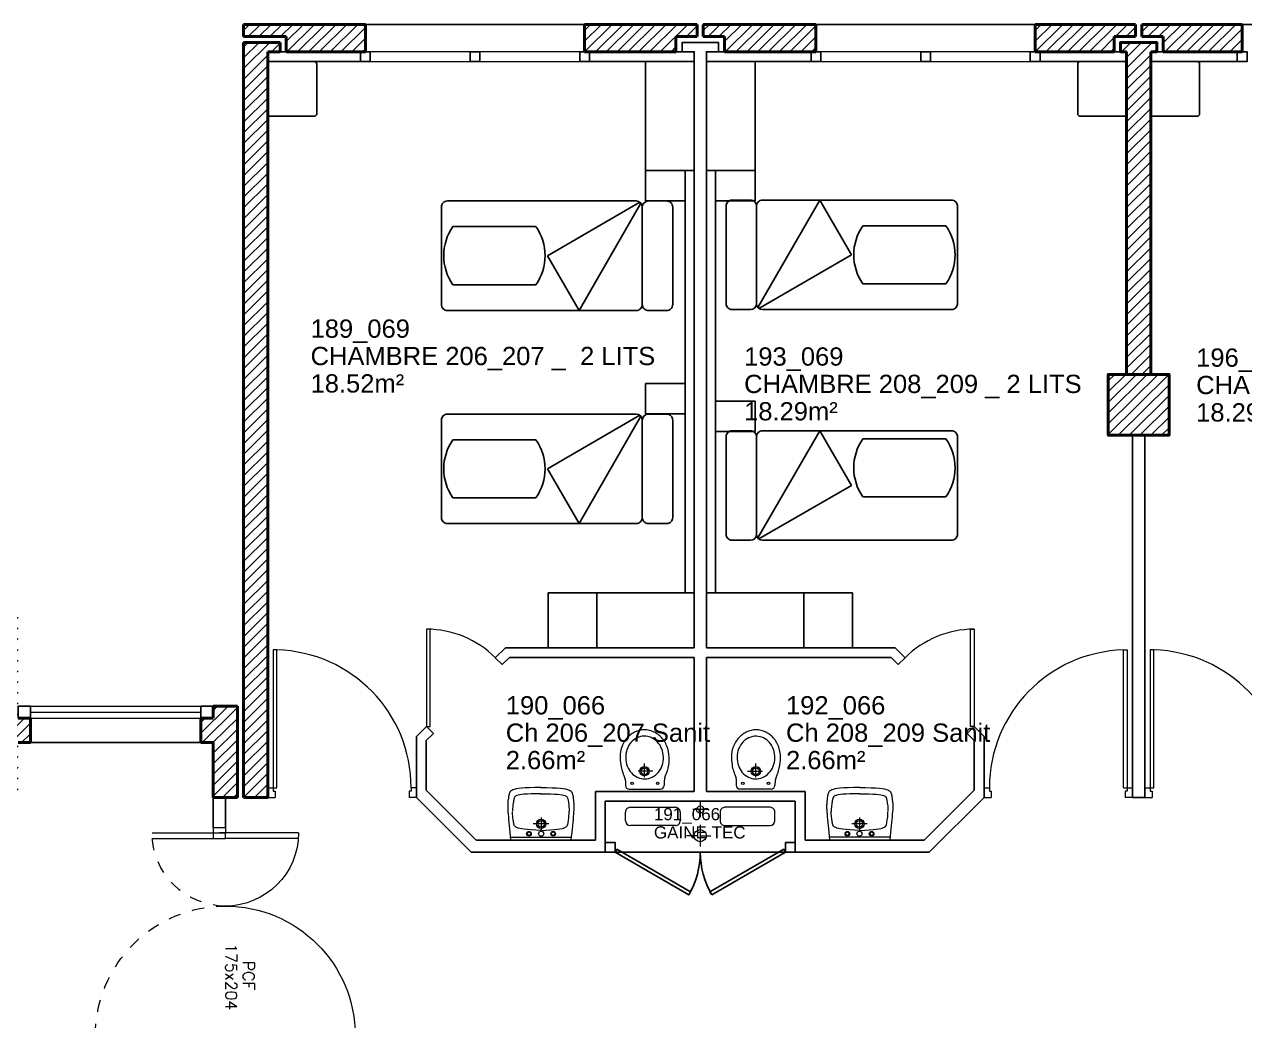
# Model space of a CAD drawing. Header units: millimetres. Extents: x -11 to 211, y -5 to 120.
# Drawn here: x 185.45 to 195.47, y 63.94 to 72.12 of the extents above; entities that cross this region are included whole.
import ezdxf
from ezdxf.enums import TextEntityAlignment as Align

# ---------------------------------------------------------------- set-up
doc = ezdxf.new("R2010")
doc.units = ezdxf.units.MM
doc.header["$LTSCALE"] = 0.1
doc.header["$MEASUREMENT"] = 0
for name, pattern in [('CACHÉ', [0.25, 0.125, -0.125]), ('CONTINU', [0]), ('POINTILLÉS', [0.1, 0.05, -0.05])]:
    doc.linetypes.add(name, pattern=pattern)
doc.layers.get('0').update_dxf_attribs({"linetype": 'CONTINUOUS'})
for name, color, linetype in [('400 Lits', 150, 'CONTINUOUS'), ('A_AGENC', 204, 'CONTINUOUS'), ('A_EQMP', 142, 'CONTINUOUS'), ('A_Etiqu_Gaine', 8, 'CONTINUOUS'), ('A_Etiqu_Gaine_ancien', 8, 'CONTINUOUS'), ('A_Etiqu_Gaine_code', 8, 'CONTINUOUS'), ('A_Etiqu_Local', 8, 'CONTINUOUS'), ('A_HACH_STRUC', 7, 'CONTINUOUS'), ('A_MUR_CLOIS', 7, 'CONTINU'), ('A_MURS_ALÈG', 7, 'CONTINU'), ('A_MURS_CLOI', 7, 'CONTINUOUS')]:
    doc.layers.add(name, color=color, linetype=linetype)
for name, color, linetype, lineweight in [('A_CHASS', 4, 'CONTINU', 0), ('A_MURS_STRU', 7, 'CONTINU', 40), ('A_PORT', 8, 'CONTINUOUS', 0), ('A_PORTE', 8, 'CONTINU', 0), ('A_SANI', 5, 'CONTINU', 0)]:
    doc.layers.add(name, color=color, linetype=linetype, lineweight=lineweight)
doc.styles.add('Attribut', font='arial.ttf')
doc.styles.add('ROMANS8', font='romans8', dxfattribs={"height": 10})

# ---------------------------------------------------------------- blocks, each defined once
blk = doc.blocks.new('BROCA2-G1092')
at = {"layer": '400 Lits', "linetype": 'Continuous'}
for p, q in [((45.606007, 25.213737), (44.845436, 24.774624)), ((45.613976, 25.205769), (45.105247, 24.324623)), ((45.624863, 25.174625), (45.624863, 24.374622)), ((45.82486, 25.224625), (45.674866, 25.224625)), ((44.845436, 24.774624), (45.105247, 24.324623)), ((45.82486, 24.324623), (45.674866, 24.324623))]:
    blk.add_line(p, q, dxfattribs=at)
for points in [[(45.575134, 24.324623), (44.024864, 24.324623, -0.414214), (43.974864, 24.374622), (43.974861, 25.174625, -0.414214), (44.024864, 25.224625), (45.575134, 25.224625)], [(45.57486, 25.224625, -0.414213), (45.62486, 25.174625), (45.624863, 24.374622, -0.414214), (45.57486, 24.324622)], [(45.674866, 25.224625, 0.414213), (45.624866, 25.174625), (45.624863, 24.374622, 0.414214), (45.674866, 24.324622)], [(45.82486, 25.224625, -0.414214), (45.87486, 25.174625), (45.874863, 24.374622, -0.414214), (45.82486, 24.324622)]]:
    blk.add_lwpolyline(points, format="xyb", dxfattribs=at)
blk = doc.blocks.new('BROCA2-G1095')
at = {"layer": '400 Lits', "linetype": 'Continuous'}
for p, q in [((45.606007, 23.463737), (44.845436, 23.024624)), ((45.613976, 23.455769), (45.105247, 22.574623)), ((45.82486, 23.474625), (45.674866, 23.474625)), ((45.624863, 23.424625), (45.624863, 22.624622)), ((44.845436, 23.024624), (45.105247, 22.574623)), ((45.82486, 22.574623), (45.674866, 22.574623))]:
    blk.add_line(p, q, dxfattribs=at)
for points in [[(45.575134, 22.574623), (44.024864, 22.574623, -0.414214), (43.974864, 22.624622), (43.974861, 23.424625, -0.414214), (44.024864, 23.474625), (45.575134, 23.474625)], [(45.57486, 23.474625, -0.414213), (45.62486, 23.424625), (45.624863, 22.624622, -0.414214), (45.57486, 22.574622)], [(45.674866, 23.474625, 0.414213), (45.624866, 23.424625), (45.624863, 22.624622, 0.414214), (45.674866, 22.574622)], [(45.82486, 23.474625, -0.414214), (45.87486, 23.424625), (45.874863, 22.624622, -0.414214), (45.82486, 22.574622)]]:
    blk.add_lwpolyline(points, format="xyb", dxfattribs=at)
blk = doc.blocks.new('BROCA2-G1121')
at = {"layer": '400 Lits', "linetype": 'Continuous'}
for p, q in [((46.224869, 23.474625), (46.374863, 23.474625)), ((46.435753, 22.593479), (46.944481, 23.474625)), ((47.204292, 23.024624), (46.944481, 23.474625)), ((46.424866, 22.624622), (46.424866, 23.424625)), ((46.443722, 22.58551), (47.204292, 23.024624)), ((46.224869, 22.574623), (46.374863, 22.574623))]:
    blk.add_line(p, q, dxfattribs=at)
for points in [[(46.224869, 22.574623, -0.414214), (46.174869, 22.624622), (46.174866, 23.424625, -0.414214), (46.224869, 23.474625)], [(46.374863, 22.574623, 0.414213), (46.424863, 22.624622), (46.424866, 23.424625, 0.414214), (46.374863, 23.474625)], [(46.474869, 22.574623, -0.414213), (46.424869, 22.624622), (46.424866, 23.424625, -0.414214), (46.474869, 23.474625)], [(46.474594, 23.474625), (48.024864, 23.474625, -0.414214), (48.074864, 23.424625), (48.074867, 22.624622, -0.414214), (48.024864, 22.574622), (46.474594, 22.574623)]]:
    blk.add_lwpolyline(points, format="xyb", dxfattribs=at)
blk = doc.blocks.new('BROCA2-G1122')
at = {"layer": '400 Lits', "linetype": 'Continuous'}
for p, q in [((46.224869, 25.224625), (46.374863, 25.224625)), ((46.424866, 24.374622), (46.424866, 25.174625)), ((46.435753, 24.343479), (46.944481, 25.224625)), ((47.204292, 24.774624), (46.944481, 25.224625)), ((46.443722, 24.33551), (47.204292, 24.774624)), ((46.224869, 24.324623), (46.374863, 24.324623))]:
    blk.add_line(p, q, dxfattribs=at)
for points in [[(46.224869, 24.324623, -0.414214), (46.174869, 24.374622), (46.174866, 25.174625, -0.414214), (46.224869, 25.224625)], [(46.374863, 24.324623, 0.414213), (46.424863, 24.374622), (46.424866, 25.174625, 0.414214), (46.374863, 25.224625)], [(46.474869, 24.324623, -0.414213), (46.424869, 24.374622), (46.424866, 25.174625, -0.414214), (46.474869, 25.224625)], [(46.474594, 25.224625), (48.024864, 25.224625, -0.414214), (48.074864, 25.174625), (48.074867, 24.374622, -0.414214), (48.024864, 24.324622), (46.474594, 24.324623)]]:
    blk.add_lwpolyline(points, format="xyb", dxfattribs=at)
blk = doc.blocks.new('A_Etiqu_Local')
at = {"style": 'Attribut', "flags": 1}
for tag, p in [('CODE_HOPITAL', (-0.446, 1.632)), ('CODE_SITE', (-0.446, 1.407)), ('CODE_BATIMENT', (-0.446, 1.182)), ('CODE_SECTEUR', (-0.446, 0.957)), ('CODE_ETAGE', (-0.446, 0.732)), ('NOM_NORMALISE', (-0.446, -0.843)), ('SECTEUR_ACTIVITE', (-0.446, -1.068)), ('SOUS_SECTEUR_ACTIVITE', (-0.446, -1.293)), ('VOLUME', (-0.446, -1.518)), ('SERVICE', (-0.446, -1.743)), ('CODE_UG', (-0.446, -1.968)), ('CODE_UA', (-0.446, -2.193)), ('CODE_POLE', (-0.446, -2.418)), ('OCCUPANT_EXTERNE', (-0.446, -2.643)), ('DISPONIBILITE', (-0.446, -2.868)), ('ACCES_HANDICAPES', (-0.446, -3.093)), ('NATURE_SOL', (-0.446, -3.318)), ('RISQUE_LABORATOIRE', (-0.446, -3.543)), ('AMIANTE', (-0.446, -3.768))]:
    blk.add_attdef(tag, p, '', height=0.15, dxfattribs=at)
at = {"layer": 'A_Etiqu_Local', "style": 'Attribut'}
for tag, p in [('CODE_PIECE', (-0.446, 0.282)), ('NOM_USAGE', (-0.446, 0.057)), ('SURFACE', (-0.446, -0.168))]:
    blk.add_attdef(tag, p, '', height=0.15, dxfattribs=at)
blk = doc.blocks.new('A_Etiqu_Gaine')
at = {"style": 'Attribut', "flags": 1}
for tag, p in [('CODE_HOPITAL', (-0.432, 0.865)), ('CODE_SITE', (-0.432, 0.715)), ('CODE_BATIMENT', (-0.432, 0.565)), ('CODE_SECTEUR', (-0.432, 0.415)), ('CODE_ETAGE', (-0.432, 0.265)), ('NOM_NORMALISE', (-0.432, -0.335)), ('SECTEUR_ACTIVITE', (-0.432, -0.485)), ('SOUS_SECTEUR_ACTIVITE', (-0.432, -0.635)), ('SURFACE', (-0.432, -0.785)), ('CODE_UG', (-0.432, -0.935)), ('CODE_POLE', (-0.432, -1.085)), ('AMIANTE', (-0.432, -1.235))]:
    blk.add_attdef(tag, p, '', height=0.1, dxfattribs=at)
at = {"layer": 'A_Etiqu_Gaine', "style": 'Attribut'}
blk.add_attdef('NOM_USAGE', (-0.432, -0.185), '', height=0.1, dxfattribs=at)
at = {"layer": 'A_Etiqu_Gaine_ancien', "style": 'Attribut'}
blk.add_attdef('CODE_PIECE_ANCIEN', (-0.432, 0.115), '', height=0.1, dxfattribs=at)
at = {"layer": 'A_Etiqu_Gaine_code', "style": 'Attribut'}
blk.add_attdef('CODE_PIECE', (-0.432, -0.035), '', height=0.1, dxfattribs=at)
blk = doc.blocks.new('BROCA2-G382')
at = {"layer": '400 Lits', "linetype": 'Continuous'}
for p, q in [((24.019503, 20.288546), (24.701082, 20.288546)), ((24.019503, 19.811441), (24.701082, 19.811441))]:
    blk.add_line(p, q, dxfattribs=at)
for start, end in [(145.007771, 214.992539), (325.007913, 34.99193)]:
    blk.add_arc((24.360292, 20.049994), 0.415985, start, end, dxfattribs=at)
blk = doc.blocks.new('-P175bt10')
at = {"layer": 'A_PORT', "linetype": 'Continuous'}
for p, q in [((0.041, 1.167), (0.041, 0.1)), ((0.087, 1.166), (0.087, 0.1)), ((1.662, 0.699), (1.662, 0.1)), ((1.709, 0.701), (1.709, 0.1)), ((0, 0.1), (0, 0)), ((0, 0.1), (0.041, 0.1)), ((0.041, 0.1), (0.087, 0.1)), ((0.041, 0.1), (0.041, 0.053)), ((0.041, -0.967), (0.041, 0.1)), ((0.087, -0.966), (0.087, 0.1)), ((1.662, 0.1), (1.709, 0.1)), ((1.662, -0.499), (1.662, 0.1)), ((1.709, 0.1), (1.709, 0.053)), ((1.75, 0.1), (1.709, 0.1)), ((1.709, -0.501), (1.709, 0.1)), ((1.75, 0.1), (1.75, 0))]:
    blk.add_line(p, q, dxfattribs=at)
at = {"layer": 'A_PORT'}
for p, q in [((0, 0), (0.087, 0)), ((1.75, 0), (1.662, 0))]:
    blk.add_line(p, q, dxfattribs=at)
at = {"layer": 'A_PORT', "linetype": 'Continuous'}
for centre, radius, start, end in [((0.041, 0.1), 1.067, 0, 90), ((1.709, 0.1), 0.601, 90, 180)]:
    blk.add_arc(centre, radius, start, end, dxfattribs=at)
at = {"layer": 'A_PORT', "linetype": 'CACHÉ'}
for centre, radius, start, end in [((0.041, 0.1), 1.067, 270, 0), ((1.709, 0.1), 0.601, 180, 270)]:
    blk.add_arc(centre, radius, start, end, dxfattribs=at)
at = {"layer": 'A_PORT', "linetype": 'Continuous', "style": 'ROMANS8'}
for tag, p in [('PCF', (0.537, 0.245)), ('175X204', (0.527, 0.102))]:
    blk.add_attdef(tag, text='', height=0.0933, dxfattribs=at).set_placement(p, align=Align.CENTER)

msp = doc.modelspace()

# ---------------------------------------------------------------- hatches: boundary and pattern name
at = {"layer": 'A_HACH_STRUC'}
h = msp.add_hatch(dxfattribs=at)
h.set_pattern_fill('ANSI31', color=8, scale=0.5, angle=359.7696, style=0)
h.set_pattern_definition([(44.7696, (187.24988, 71.8958), (-0.044016, 0.0443715), [])])
h.paths.add_polyline_path([(188.25, 72.121), (187.25, 72.121), (187.25, 72.021), (187.6, 72.021), (187.6, 71.896), (188.25, 71.896)])
h = msp.add_hatch(dxfattribs=at)
h.set_pattern_fill('ANSI31', color=8, scale=0.5, angle=359.7696, style=0)
h.set_pattern_definition([(44.7696, (190.0499, 71.8958), (-0.044016, 0.0443715), [])])
h.paths.add_polyline_path([(190.8, 72.021), (190.975, 72.021), (190.975, 72.121), (190.05, 72.121), (190.05, 71.896), (190.8, 71.896)])
h.paths.add_polyline_path([(191.95, 72.121), (191.025, 72.121), (191.025, 72.021), (191.2, 72.021), (191.2, 71.896), (191.91, 71.896), (191.95, 71.896)])
h = msp.add_hatch(dxfattribs=at)
h.set_pattern_fill('ANSI31', color=8, scale=0.5, angle=359.7696, style=0)
h.set_pattern_definition([(44.7696, (193.74999, 71.8958), (-0.044016, 0.0443715), [])])
h.paths.add_polyline_path([(194.575, 72.121), (193.75, 72.121), (193.75, 71.896), (194.4, 71.896), (194.4, 72.021), (194.575, 72.021)])
h.paths.add_polyline_path([(195.45, 72.121), (194.625, 72.121), (194.625, 72.021), (194.8, 72.021), (194.8, 71.896), (195.45, 71.896)])
h = msp.add_hatch(dxfattribs=at)
h.set_pattern_fill('ANSI31', color=8, scale=0.5, angle=359.7696, style=0)
h.set_pattern_definition([(44.7696, (187.24988, 65.77093), (-0.0440161, 0.04437154), [])])
h.paths.add_polyline_path([(187.45, 71.816), (187.45, 71.816), (187.45, 71.896), (187.55, 71.896), (187.55, 71.971), (187.45, 71.971), (187.25, 71.971), (187.25, 65.771), (187.45, 65.771)])
h = msp.add_hatch(dxfattribs=at)
h.set_pattern_fill('ANSI31', color=8, scale=0.5, angle=359.7696, style=0)
h.set_pattern_definition([(44.7696, (194.44988, 69.246185), (-0.0440161, 0.0443715), [])])
h.paths.add_polyline_path([(194.7, 71.816), (194.7, 71.816), (194.7, 71.896), (194.75, 71.896), (194.75, 71.971), (194.45, 71.971), (194.45, 71.896), (194.5, 71.896), (194.5, 71.896), (194.5, 69.246), (194.7, 69.246)])
h = msp.add_hatch(dxfattribs=at)
h.set_pattern_fill('ANSI31', color=8, scale=0.5, angle=359.76959, style=0)
h.paths.add_polyline_path([(201.55, 63.021), (201.55, 63.521), (202.05, 63.521), (202.05, 63.021)])
h.paths.add_polyline_path([(201.55, 56.271), (201.55, 56.771), (202.05, 56.771), (202.05, 56.271)])
h.paths.add_polyline_path([(174.75, 59.696), (174.25, 59.696), (174.25, 60.196), (174.75, 60.196)], flags=17)
h.paths.add_polyline_path([(181.45, 52.546), (181.45, 53.046), (181.95, 53.046), (181.95, 52.546)], flags=17)
h.paths.add_polyline_path([(174.75, 52.546), (174.25, 52.546), (174.25, 53.046), (174.75, 53.046)], flags=17)
h.paths.add_polyline_path([(201.716, 49.946), (201.916, 49.946), (202.066, 49.946), (202.066, 50.446), (201.566, 50.446), (201.566, 49.946)])
h.paths.add_polyline_path([(194.5, 49.946), (194.7, 49.946), (194.85, 49.946), (194.85, 50.446), (194.35, 50.446), (194.35, 49.946)])
h.paths.add_polyline_path([(194.5, 69.246), (194.7, 69.246), (194.85, 69.246), (194.85, 68.746), (194.35, 68.746), (194.35, 69.246)])
edge = h.paths.add_edge_path()
edge.add_line((181.65, 66.571), (181.75, 66.571))
edge.add_line((174.45, 66.571), (174.55, 66.571))
edge.add_line((181.825, 67.296), (181.825, 67.046))
edge.add_line((181.575, 67.296), (181.825, 67.296))
edge.add_line((181.575, 67.296), (181.575, 67.046))
edge.add_line((181.45, 67.046), (181.575, 67.046))
edge.add_line((181.45, 67.046), (181.45, 66.571))
edge.add_line((181.45, 66.571), (181.65, 66.571))
edge.add_line((181.95, 67.046), (181.825, 67.046))
edge.add_line((181.75, 66.571), (181.95, 66.571))
edge.add_line((181.95, 66.571), (181.95, 67.046))
edge.add_line((174.75, 67.046), (174.625, 67.046))
edge.add_line((174.625, 67.296), (174.625, 67.046))
edge.add_line((174.55, 66.571), (174.75, 66.571))
edge.add_line((174.75, 66.571), (174.75, 67.046))
edge.add_line((174.375, 67.296), (174.375, 67.046))
edge.add_line((174.25, 67.046), (174.375, 67.046))
edge.add_line((174.25, 67.046), (174.25, 66.571))
edge.add_line((174.25, 66.571), (174.45, 66.571))
edge.add_line((174.375, 67.296), (174.625, 67.296))
edge.add_line((181.65, 46.196), (181.95, 46.196))
edge.add_line((181.95, 46.196), (181.95, 45.721))
edge.add_line((181.45, 45.721), (181.45, 46.196))
edge.add_line((181.45, 46.196), (181.65, 46.196))
edge.add_line((181.95, 45.721), (181.825, 45.721))
edge.add_line((181.825, 45.471), (181.825, 45.721))
edge.add_line((181.575, 45.471), (181.825, 45.471))
edge.add_line((181.575, 45.471), (181.575, 45.721))
edge.add_line((181.45, 45.721), (181.575, 45.721))
edge.add_line((174.45, 46.196), (174.75, 46.196))
edge.add_line((174.75, 46.196), (174.75, 45.721))
edge.add_line((174.75, 45.721), (174.625, 45.721))
edge.add_line((174.625, 45.471), (174.625, 45.721))
edge.add_line((174.25, 45.721), (174.25, 46.196))
edge.add_line((174.25, 46.196), (174.45, 46.196))
edge.add_line((174.375, 45.471), (174.375, 45.721))
edge.add_line((174.25, 45.721), (174.375, 45.721))
edge.add_line((174.375, 45.471), (174.625, 45.471))
h = msp.add_hatch(dxfattribs=at)
h.set_pattern_fill('ANSI31', color=8, scale=0.5, angle=359.7696, style=0)
h.set_pattern_definition([(44.7696, (185.149874, 65.77093), (-0.044016, 0.0443715), [])])
h.paths.add_polyline_path([(185.4, 67.296), (185.15, 67.296), (185.15, 67.196), (185.2, 67.196), (185.2, 67.116), (185.2, 67.116), (185.2, 65.771), (185.4, 65.771), (185.4, 66.221), (185.5, 66.221), (185.5, 66.421), (185.4, 66.421)])
h = msp.add_hatch(dxfattribs=at)
h.set_pattern_fill('ANSI31', color=8, scale=0.5, angle=359.7696, style=0)
h.set_pattern_definition([(44.77, (186.89988, 65.77093), (-0.044016, 0.0443715), [])])
h.paths.add_polyline_path([(187.2, 66.521), (187, 66.521), (187, 66.421), (186.9, 66.421), (186.9, 66.221), (187, 66.221), (187, 65.771), (187.2, 65.771)])

# ---------------------------------------------------------------- linework, layer by layer
at = {"layer": 'A_AGENC', "color": 8, "linetype": 'Continuous'}
for p, q in [((191.685, 65.347), (191.079, 64.997)), ((191.7, 65.321), (191.685, 65.347)), ((191.7, 65.321), (190.3, 65.321)), ((191.094, 64.971), (191.7, 65.321)), ((191.079, 64.997), (191.094, 64.971))]:
    msp.add_line(p, q, dxfattribs=at)
msp.add_lwpolyline([(190.315, 65.347), (190.921, 64.997), (190.906, 64.971), (190.3, 65.321)], close=True, dxfattribs=at)
for centre, start, end in [((190.3, 65.321), 330, 0), ((191.7, 65.321), 180, 210)]:
    msp.add_arc(centre, 0.7, start, end, dxfattribs=at)
at = {"layer": 'A_CHASS', "color": 8, "linetype": 'Continuous'}
for p, q in [((190.01, 71.896), (188.29, 71.896)), ((193.71, 71.896), (191.99, 71.896)), ((188.29, 71.816), (190.01, 71.816)), ((191.99, 71.816), (193.71, 71.816)), ((185.5, 66.521), (186.9, 66.521)), ((185.5, 66.471), (186.9, 66.471)), ((185.5, 66.421), (187, 66.421))]:
    msp.add_line(p, q, dxfattribs=at)
at = {"layer": 'A_EQMP', "color": 8, "linetype": 'Continuous'}
for p, q in [((190.55, 71.816), (190.55, 70.671)), ((191.45, 71.816), (191.45, 70.671)), ((190.875, 70.921), (190.875, 67.451)), ((191.125, 70.921), (191.125, 67.451)), ((190.55, 70.671), (190.875, 70.671)), ((191.125, 70.671), (191.45, 70.671)), ((190.55, 69.171), (190.875, 69.171)), ((190.55, 69.171), (190.55, 68.921)), ((191.125, 69.026), (191.45, 69.026)), ((191.45, 69.026), (191.45, 68.776)), ((190.55, 68.921), (190.875, 68.921)), ((191.125, 68.776), (191.45, 68.776)), ((190.15, 67.451), (190.15, 67.001)), ((191.85, 67.451), (191.85, 67.001))]:
    msp.add_line(p, q, dxfattribs=at)
for points in [[(187.45, 71.816), (187.83, 71.816, -0.414214), (187.85, 71.796), (187.85, 71.386, -0.414214), (187.83, 71.366), (187.47, 71.366, -0.414214), (187.45, 71.386), (187.45, 71.816)], [(194.5, 71.816), (194.12, 71.816, 0.414214), (194.1, 71.796), (194.1, 71.386, 0.414214), (194.12, 71.366), (194.48, 71.366, 0.414213), (194.5, 71.386), (194.5, 71.816)], [(194.7, 71.816), (195.08, 71.816, -0.414214), (195.1, 71.796), (195.1, 71.386, -0.414214), (195.08, 71.366), (194.72, 71.366, -0.414214), (194.7, 71.386), (194.7, 71.816)]]:
    msp.add_lwpolyline(points, format="xyb", dxfattribs=at)
for points in [[(190.55, 70.921), (190.95, 70.921), (190.95, 71.816), (190.55, 71.816)], [(191.45, 70.921), (191.05, 70.921), (191.05, 71.816), (191.45, 71.816)]]:
    msp.add_lwpolyline(points, dxfattribs=at)
for points in [[(190.95, 67.001), (190.95, 67.451), (189.75, 67.451), (189.75, 67.001)], [(191.05, 67.001), (191.05, 67.451), (192.25, 67.451), (192.25, 67.001)]]:
    msp.add_lwpolyline(points, close=True, dxfattribs=at)
at = {"layer": 'A_MUR_CLOIS', "color": 8, "linetype": 'Continuous'}
for p, q in [((190.95, 71.896), (190.95, 67.001)), ((191.05, 71.896), (191.05, 67.001)), ((194.55, 65.771), (194.55, 68.746)), ((194.65, 65.771), (194.65, 68.746)), ((189.317, 66.919), (189.4, 67.001)), ((189.4, 67.001), (190.95, 67.001)), ((192.6, 67.001), (191.05, 67.001)), ((192.682, 66.919), (192.6, 67.001)), ((189.317, 66.919), (189.374, 66.862)), ((189.374, 66.862), (189.433, 66.921)), ((189.433, 66.921), (190.95, 66.921)), ((190.95, 66.921), (190.95, 65.82)), ((192.567, 66.921), (191.05, 66.921)), ((191.05, 66.921), (191.05, 65.82)), ((192.626, 66.862), (192.567, 66.921)), ((192.682, 66.919), (192.626, 66.862)), ((188.67, 66.271), (188.752, 66.353)), ((188.752, 66.353), (188.808, 66.297)), ((193.248, 66.353), (193.191, 66.297)), ((193.33, 66.271), (193.248, 66.353)), ((188.67, 65.771), (188.67, 66.271)), ((188.75, 66.238), (188.808, 66.297)), ((188.75, 65.832), (188.75, 66.238)), ((193.25, 66.238), (193.191, 66.297)), ((193.25, 65.832), (193.25, 66.238)), ((193.33, 65.771), (193.33, 66.271)), ((188.75, 65.832), (189.161, 65.421)), ((193.25, 65.832), (192.839, 65.421)), ((188.67, 65.771), (189.12, 65.321)), ((190.14, 65.82), (190.95, 65.82)), ((190.14, 65.421), (190.14, 65.82)), ((190.22, 65.74), (191.78, 65.74)), ((190.22, 65.321), (190.22, 65.74)), ((191.05, 65.82), (191.86, 65.82)), ((191.78, 65.321), (191.78, 65.74)), ((191.86, 65.421), (191.86, 65.82)), ((193.33, 65.771), (192.88, 65.321)), ((194.55, 65.771), (194.65, 65.771)), ((189.161, 65.421), (190.14, 65.421)), ((191.86, 65.421), (192.839, 65.421)), ((189.12, 65.321), (190.22, 65.321)), ((191.78, 65.321), (192.88, 65.321))]:
    msp.add_line(p, q, dxfattribs=at)
msp.add_lwpolyline([(190.95, 71.896), (190.85, 71.896), (190.85, 71.971), (191.15, 71.971), (191.15, 71.896), (191.05, 71.896)], dxfattribs=at)
at = {"layer": 'A_MUR_CLOIS', "color": 8}
for points in [[(187.45, 71.896), (187.45, 71.816), (188.21, 71.816), (188.21, 71.896)], [(190.09, 71.896), (190.09, 71.816), (190.95, 71.816), (190.95, 71.896)], [(191.91, 71.896), (191.91, 71.816), (191.05, 71.816), (191.05, 71.896)], [(193.79, 71.896), (193.79, 71.816), (194.5, 71.816), (194.5, 71.896)], [(194.7, 71.896), (194.7, 71.816), (195.41, 71.816), (195.41, 71.896)]]:
    msp.add_lwpolyline(points, close=True, dxfattribs=at)
at = {"layer": 'A_MUR_CLOIS', "color": 8, "linetype": 'Continuous'}
for points in [[(188.21, 71.896), (188.21, 71.816), (188.29, 71.816), (188.29, 71.896)], [(189.11, 71.896), (189.11, 71.816), (189.19, 71.816), (189.19, 71.896)], [(190.01, 71.896), (190.01, 71.816), (190.09, 71.816), (190.09, 71.896)], [(191.91, 71.896), (191.91, 71.816), (191.99, 71.816), (191.99, 71.896)], [(192.81, 71.896), (192.81, 71.816), (192.89, 71.816), (192.89, 71.896)], [(193.71, 71.896), (193.71, 71.816), (193.79, 71.816), (193.79, 71.896)], [(195.41, 71.896), (195.41, 71.816), (195.49, 71.816), (195.49, 71.896)], [(185.5, 66.421), (185.4, 66.421), (185.4, 66.521), (185.5, 66.521)], [(187, 66.421), (186.9, 66.421), (186.9, 66.521), (187, 66.521)], [(190.22, 65.321), (190.22, 65.401), (190.3, 65.401), (190.3, 65.321)], [(191.7, 65.321), (191.7, 65.401), (191.78, 65.401), (191.78, 65.321)]]:
    msp.add_lwpolyline(points, close=True, dxfattribs=at)
at = {"layer": 'A_MURS_ALÈG', "color": 8, "ltscale": 200}
for p, q in [((188.25, 72.121), (190.05, 72.121)), ((191.95, 72.121), (193.75, 72.121)), ((195.45, 72.121), (197.25, 72.121)), ((186.9, 66.221), (185.5, 66.221))]:
    msp.add_line(p, q, dxfattribs=at)
at = {"layer": 'A_MURS_CLOI', "color": 8}
for p, q in [((187, 65.521), (187, 65.771)), ((187.1, 65.521), (187.1, 65.771))]:
    msp.add_line(p, q, dxfattribs=at)
at = {"layer": 'A_MURS_STRU', "color": 8, "linetype": 'Continuous'}
for p, q in [((187.25, 72.121), (187.25, 72.021)), ((187.25, 72.121), (188.25, 72.121)), ((188.25, 72.121), (188.25, 71.896)), ((190.05, 72.121), (190.05, 71.896)), ((190.975, 72.121), (190.05, 72.121)), ((190.975, 72.121), (190.975, 72.021)), ((191.025, 72.121), (191.95, 72.121)), ((191.025, 72.121), (191.025, 72.021)), ((191.95, 72.121), (191.95, 71.896)), ((193.75, 72.121), (193.75, 71.896)), ((194.575, 72.121), (193.75, 72.121)), ((194.575, 72.121), (194.575, 72.021)), ((194.625, 72.121), (195.45, 72.121)), ((194.625, 72.121), (194.625, 72.021)), ((195.45, 72.121), (195.45, 71.896)), ((187.25, 72.021), (187.6, 72.021)), ((187.25, 71.971), (187.55, 71.971)), ((187.25, 65.771), (187.25, 71.971)), ((187.55, 71.896), (187.55, 71.971)), ((187.6, 72.021), (187.6, 71.896)), ((190.8, 72.021), (190.8, 71.896)), ((190.975, 72.021), (190.8, 72.021)), ((191.025, 72.021), (191.2, 72.021)), ((191.2, 72.021), (191.2, 71.896)), ((194.4, 72.021), (194.4, 71.896)), ((194.575, 72.021), (194.4, 72.021)), ((194.625, 72.021), (194.8, 72.021)), ((194.8, 72.021), (194.8, 71.896)), ((187.45, 71.896), (187.55, 71.896)), ((187.6, 71.896), (188.25, 71.896)), ((190.8, 71.896), (190.05, 71.896)), ((191.2, 71.896), (191.95, 71.896)), ((194.4, 71.896), (193.75, 71.896)), ((194.5, 69.246), (194.5, 71.896)), ((194.7, 69.246), (194.7, 71.896)), ((194.8, 71.896), (195.45, 71.896)), ((187.2, 66.521), (187, 66.521)), ((187, 66.421), (187, 66.521)), ((187.2, 65.771), (187.2, 66.521)), ((185.4, 66.421), (185.5, 66.421)), ((185.5, 66.421), (185.5, 66.221)), ((186.9, 66.221), (186.9, 66.421)), ((187, 66.421), (186.9, 66.421)), ((185.4, 66.221), (185.5, 66.221)), ((187, 66.221), (186.9, 66.221)), ((187, 65.771), (187, 66.221)), ((187, 65.771), (187.2, 65.771))]:
    msp.add_line(p, q, dxfattribs=at)
at = {"layer": 'A_MURS_STRU', "color": 8, "linetype": 'POINTILLÉS'}
for p, q in [((187.55, 71.971), (187.25, 71.971)), ((187.55, 71.896), (187.55, 71.971)), ((187.45, 71.896), (187.55, 71.896))]:
    msp.add_line(p, q, dxfattribs=at)
at = {"layer": 'A_MURS_STRU', "color": 8}
for p, q in [((187.45, 71.896), (187.45, 65.771)), ((188.25, 71.896), (187.6, 71.896)), ((190.05, 71.896), (190.801, 71.896)), ((194.8, 71.896), (195.45, 71.896)), ((194.5, 69.246), (194.7, 69.246)), ((187.25, 65.771), (187.45, 65.771))]:
    msp.add_line(p, q, dxfattribs=at)
at = {"layer": 'A_MURS_STRU', "color": 8, "linetype": 'Continuous'}
for points in [[(194.5, 71.896), (194.45, 71.896), (194.45, 71.971), (194.75, 71.971), (194.75, 71.896), (194.7, 71.896)], [(194.5, 69.246), (194.35, 69.246), (194.35, 68.746), (194.85, 68.746), (194.85, 69.246), (194.7, 69.246)]]:
    msp.add_lwpolyline(points, dxfattribs=at)
at = {"layer": 'A_PORTE', "color": 8, "linetype": 'Continuous'}
for p, q in [((187.494, 66.983), (187.494, 65.823)), ((187.524, 66.983), (187.494, 66.983)), ((187.524, 65.851), (187.524, 66.983)), ((194.476, 65.851), (194.476, 66.983)), ((194.476, 66.983), (194.506, 66.983)), ((194.506, 66.983), (194.506, 65.823)), ((194.694, 66.983), (194.694, 65.823)), ((194.724, 66.983), (194.694, 66.983)), ((194.724, 65.851), (194.724, 66.983)), ((187.45, 65.771), (187.45, 65.851)), ((187.45, 65.851), (187.524, 65.851)), ((188.626, 65.851), (188.626, 65.823)), ((188.67, 65.851), (188.626, 65.851)), ((188.67, 65.771), (188.67, 65.851)), ((193.33, 65.771), (193.33, 65.851)), ((193.33, 65.851), (193.374, 65.851)), ((193.374, 65.851), (193.374, 65.823)), ((194.476, 65.851), (194.55, 65.851)), ((194.55, 65.771), (194.55, 65.851)), ((194.65, 65.771), (194.65, 65.851)), ((194.65, 65.851), (194.724, 65.851)), ((187.45, 65.771), (187.51, 65.771)), ((187.494, 65.823), (187.51, 65.823)), ((187.51, 65.823), (187.51, 65.771)), ((188.61, 65.823), (188.61, 65.771)), ((188.626, 65.823), (188.61, 65.823)), ((188.67, 65.771), (188.61, 65.771)), ((193.33, 65.771), (193.39, 65.771)), ((193.374, 65.823), (193.39, 65.823)), ((193.39, 65.823), (193.39, 65.771)), ((194.49, 65.823), (194.49, 65.771)), ((194.506, 65.823), (194.49, 65.823)), ((194.55, 65.771), (194.49, 65.771)), ((194.65, 65.771), (194.71, 65.771)), ((194.694, 65.823), (194.71, 65.823)), ((194.71, 65.823), (194.71, 65.771))]:
    msp.add_line(p, q, dxfattribs=at)
for points in [[(188.782, 66.353), (188.782, 67.153), (188.752, 67.153), (188.752, 66.353)], [(193.218, 66.353), (193.218, 67.153), (193.248, 67.153), (193.248, 66.353)]]:
    msp.add_lwpolyline(points, close=True, dxfattribs=at)
for centre, start, end in [((188.752, 66.353), 45, 90), ((193.248, 66.353), 90, 135)]:
    msp.add_arc(centre, 0.8, start, end, dxfattribs=at)
at = {"layer": 'A_PORTE', "color": 8}
for centre, start, end in [((187.494, 65.851), 0, 88.4814), ((194.506, 65.851), 91.5186, 180), ((194.694, 65.851), 0, 88.4814)]:
    msp.add_arc(centre, 1.132, start, end, dxfattribs=at)
at = {"layer": 'A_SANI', "color": 8, "linetype": 'Continuous'}
for p, q in [((190.542, 65.937), (190.542, 66.05)), ((191.457, 65.937), (191.457, 66.05)), ((190.611, 65.986), (190.489, 65.986)), ((191.389, 65.986), (191.511, 65.986)), ((190.386, 65.872), (190.386, 65.869)), ((190.416, 65.84), (190.673, 65.84)), ((190.704, 65.872), (190.703, 65.869)), ((191.296, 65.872), (191.296, 65.869)), ((191.583, 65.84), (191.326, 65.84)), ((191.613, 65.872), (191.613, 65.869)), ((189.465, 65.733), (189.463, 65.723)), ((189.466, 65.742), (189.465, 65.733)), ((189.468, 65.751), (189.466, 65.742)), ((189.469, 65.758), (189.468, 65.751)), ((189.47, 65.761), (189.469, 65.758)), ((189.471, 65.764), (189.47, 65.761)), ((189.472, 65.767), (189.471, 65.764)), ((189.473, 65.769), (189.472, 65.767)), ((189.474, 65.772), (189.473, 65.769)), ((189.475, 65.774), (189.474, 65.772)), ((189.477, 65.776), (189.475, 65.774)), ((189.478, 65.778), (189.477, 65.776)), ((189.48, 65.779), (189.478, 65.778)), ((189.483, 65.781), (189.48, 65.779)), ((189.488, 65.784), (189.483, 65.781)), ((189.495, 65.787), (189.488, 65.784)), ((189.505, 65.79), (189.495, 65.787)), ((189.518, 65.793), (189.505, 65.79)), ((189.534, 65.795), (189.518, 65.793)), ((189.555, 65.798), (189.534, 65.795)), ((189.58, 65.799), (189.555, 65.798)), ((189.612, 65.801), (189.58, 65.799)), ((189.649, 65.801), (189.612, 65.801)), ((189.693, 65.802), (189.649, 65.801)), ((189.689, 65.802), (189.733, 65.801)), ((189.733, 65.801), (189.771, 65.801)), ((189.771, 65.801), (189.802, 65.799)), ((189.802, 65.799), (189.827, 65.798)), ((189.827, 65.798), (189.848, 65.795)), ((189.848, 65.795), (189.865, 65.793)), ((189.865, 65.793), (189.877, 65.79)), ((189.877, 65.79), (189.887, 65.787)), ((189.887, 65.787), (189.894, 65.784)), ((189.894, 65.784), (189.9, 65.781)), ((189.9, 65.781), (189.902, 65.779)), ((189.902, 65.779), (189.904, 65.778)), ((189.904, 65.778), (189.905, 65.776)), ((189.905, 65.776), (189.907, 65.774)), ((189.907, 65.774), (189.908, 65.772)), ((189.908, 65.772), (189.909, 65.769)), ((189.909, 65.769), (189.91, 65.767)), ((189.91, 65.767), (189.911, 65.764)), ((189.911, 65.764), (189.912, 65.761)), ((189.912, 65.761), (189.913, 65.758)), ((189.913, 65.758), (189.914, 65.751)), ((189.914, 65.751), (189.916, 65.742)), ((189.916, 65.742), (189.917, 65.733)), ((189.917, 65.733), (189.919, 65.723)), ((191, 65.732), (191, 65.609)), ((192.082, 65.733), (192.081, 65.723)), ((192.084, 65.742), (192.082, 65.733)), ((192.085, 65.751), (192.084, 65.742)), ((192.087, 65.758), (192.085, 65.751)), ((192.088, 65.761), (192.087, 65.758)), ((192.089, 65.767), (192.088, 65.764)), ((192.088, 65.764), (192.088, 65.761)), ((192.09, 65.769), (192.089, 65.767)), ((192.091, 65.772), (192.09, 65.769)), ((192.093, 65.774), (192.091, 65.772)), ((192.094, 65.776), (192.093, 65.774)), ((192.096, 65.778), (192.094, 65.776)), ((192.098, 65.779), (192.096, 65.778)), ((192.1, 65.781), (192.098, 65.779)), ((192.105, 65.784), (192.1, 65.781)), ((192.113, 65.787), (192.105, 65.784)), ((192.122, 65.79), (192.113, 65.787)), ((192.135, 65.793), (192.122, 65.79)), ((192.151, 65.795), (192.135, 65.793)), ((192.172, 65.798), (192.151, 65.795)), ((192.198, 65.799), (192.172, 65.798)), ((192.229, 65.801), (192.198, 65.799)), ((192.266, 65.801), (192.229, 65.801)), ((192.31, 65.802), (192.266, 65.801)), ((192.307, 65.802), (192.351, 65.801)), ((192.351, 65.801), (192.388, 65.801)), ((192.388, 65.801), (192.419, 65.799)), ((192.419, 65.799), (192.445, 65.798)), ((192.445, 65.798), (192.465, 65.795)), ((192.465, 65.795), (192.482, 65.793)), ((192.482, 65.793), (192.495, 65.79)), ((192.495, 65.79), (192.504, 65.787)), ((192.504, 65.787), (192.512, 65.784)), ((192.512, 65.784), (192.517, 65.781)), ((192.517, 65.781), (192.519, 65.779)), ((192.519, 65.779), (192.521, 65.778)), ((192.521, 65.778), (192.523, 65.776)), ((192.523, 65.776), (192.524, 65.774)), ((192.524, 65.774), (192.526, 65.772)), ((192.526, 65.772), (192.527, 65.769)), ((192.527, 65.769), (192.528, 65.767)), ((192.528, 65.767), (192.529, 65.764)), ((192.529, 65.764), (192.529, 65.761)), ((192.529, 65.761), (192.53, 65.758)), ((192.53, 65.758), (192.532, 65.751)), ((192.532, 65.751), (192.533, 65.742)), ((192.533, 65.742), (192.535, 65.733)), ((192.535, 65.733), (192.536, 65.723)), ((189.459, 65.68), (189.458, 65.668)), ((189.458, 65.668), (189.458, 65.658)), ((189.458, 65.643), (189.458, 65.653)), ((189.459, 65.632), (189.458, 65.643)), ((189.46, 65.691), (189.459, 65.68)), ((189.46, 65.62), (189.459, 65.632)), ((189.461, 65.702), (189.46, 65.691)), ((189.462, 65.713), (189.461, 65.702)), ((189.463, 65.723), (189.462, 65.713)), ((189.919, 65.723), (189.92, 65.712)), ((189.92, 65.712), (189.921, 65.701)), ((189.921, 65.701), (189.922, 65.69)), ((189.922, 65.69), (189.923, 65.678)), ((189.922, 65.621), (189.923, 65.633)), ((189.923, 65.678), (189.924, 65.667)), ((189.923, 65.633), (189.924, 65.644)), ((189.924, 65.667), (189.924, 65.656)), ((189.924, 65.644), (189.924, 65.656)), ((190.386, 65.58), (190.386, 65.65)), ((190.426, 65.69), (190.796, 65.69)), ((190.836, 65.65), (190.836, 65.58)), ((191.061, 65.671), (190.938, 65.671)), ((191.163, 65.65), (191.163, 65.58)), ((191.573, 65.69), (191.203, 65.69)), ((191.613, 65.58), (191.613, 65.65)), ((192.076, 65.667), (192.075, 65.656)), ((192.076, 65.644), (192.075, 65.656)), ((192.077, 65.69), (192.076, 65.678)), ((192.076, 65.678), (192.076, 65.667)), ((192.076, 65.633), (192.076, 65.644)), ((192.077, 65.621), (192.076, 65.633)), ((192.078, 65.701), (192.077, 65.69)), ((192.079, 65.712), (192.078, 65.701)), ((192.081, 65.723), (192.079, 65.712)), ((192.536, 65.723), (192.538, 65.713)), ((192.538, 65.713), (192.539, 65.702)), ((192.539, 65.702), (192.54, 65.691)), ((192.54, 65.691), (192.541, 65.68)), ((192.54, 65.62), (192.541, 65.632)), ((192.541, 65.68), (192.541, 65.668)), ((192.541, 65.668), (192.541, 65.658)), ((192.541, 65.643), (192.541, 65.653)), ((192.541, 65.632), (192.541, 65.643)), ((189.461, 65.609), (189.46, 65.62)), ((189.462, 65.598), (189.461, 65.609)), ((189.463, 65.588), (189.462, 65.598)), ((189.465, 65.578), (189.463, 65.588)), ((189.466, 65.569), (189.465, 65.578)), ((189.468, 65.56), (189.466, 65.569)), ((189.469, 65.553), (189.468, 65.56)), ((189.47, 65.55), (189.469, 65.553)), ((189.471, 65.547), (189.47, 65.55)), ((189.472, 65.544), (189.471, 65.547)), ((189.473, 65.542), (189.472, 65.544)), ((189.474, 65.539), (189.473, 65.542)), ((189.475, 65.537), (189.474, 65.539)), ((189.477, 65.535), (189.475, 65.537)), ((189.478, 65.534), (189.477, 65.535)), ((189.48, 65.532), (189.478, 65.534)), ((189.483, 65.53), (189.48, 65.532)), ((189.488, 65.527), (189.483, 65.53)), ((189.756, 65.554), (189.629, 65.554)), ((189.693, 65.606), (189.693, 65.503)), ((189.894, 65.527), (189.9, 65.53)), ((189.9, 65.53), (189.902, 65.532)), ((189.902, 65.532), (189.904, 65.534)), ((189.904, 65.534), (189.905, 65.535)), ((189.905, 65.535), (189.907, 65.537)), ((189.907, 65.537), (189.908, 65.539)), ((189.908, 65.539), (189.909, 65.542)), ((189.909, 65.542), (189.91, 65.544)), ((189.91, 65.544), (189.911, 65.547)), ((189.911, 65.547), (189.912, 65.55)), ((189.912, 65.55), (189.913, 65.553)), ((189.913, 65.553), (189.914, 65.56)), ((189.914, 65.56), (189.916, 65.569)), ((189.916, 65.569), (189.917, 65.578)), ((189.917, 65.578), (189.919, 65.588)), ((189.919, 65.588), (189.92, 65.599)), ((189.92, 65.599), (189.921, 65.61)), ((189.921, 65.61), (189.922, 65.621)), ((190.796, 65.54), (190.426, 65.54)), ((191, 65.545), (191, 65.369)), ((191.203, 65.54), (191.573, 65.54)), ((192.078, 65.61), (192.077, 65.621)), ((192.079, 65.599), (192.078, 65.61)), ((192.081, 65.588), (192.079, 65.599)), ((192.082, 65.578), (192.081, 65.588)), ((192.084, 65.569), (192.082, 65.578)), ((192.085, 65.56), (192.084, 65.569)), ((192.087, 65.553), (192.085, 65.56)), ((192.088, 65.55), (192.087, 65.553)), ((192.088, 65.547), (192.088, 65.55)), ((192.089, 65.544), (192.088, 65.547)), ((192.09, 65.542), (192.089, 65.544)), ((192.091, 65.539), (192.09, 65.542)), ((192.093, 65.537), (192.091, 65.539)), ((192.094, 65.535), (192.093, 65.537)), ((192.096, 65.534), (192.094, 65.535)), ((192.098, 65.532), (192.096, 65.534)), ((192.1, 65.53), (192.098, 65.532)), ((192.105, 65.527), (192.1, 65.53)), ((192.37, 65.554), (192.244, 65.554)), ((192.307, 65.606), (192.307, 65.503)), ((192.512, 65.527), (192.517, 65.53)), ((192.517, 65.53), (192.519, 65.532)), ((192.519, 65.532), (192.521, 65.534)), ((192.521, 65.534), (192.523, 65.535)), ((192.523, 65.535), (192.524, 65.537)), ((192.524, 65.537), (192.526, 65.539)), ((192.526, 65.539), (192.527, 65.542)), ((192.527, 65.542), (192.528, 65.544)), ((192.528, 65.544), (192.529, 65.547)), ((192.529, 65.55), (192.53, 65.553)), ((192.529, 65.547), (192.529, 65.55)), ((192.53, 65.553), (192.532, 65.56)), ((192.532, 65.56), (192.533, 65.569)), ((192.533, 65.569), (192.535, 65.578)), ((192.535, 65.578), (192.536, 65.588)), ((192.536, 65.588), (192.538, 65.598)), ((192.538, 65.598), (192.539, 65.609)), ((192.539, 65.609), (192.54, 65.62)), ((189.443, 65.446), (189.938, 65.446)), ((189.495, 65.524), (189.488, 65.527)), ((189.505, 65.52), (189.495, 65.524)), ((189.518, 65.517), (189.505, 65.52)), ((189.534, 65.514), (189.518, 65.517)), ((189.555, 65.511), (189.534, 65.514)), ((189.58, 65.509), (189.555, 65.511)), ((189.612, 65.506), (189.58, 65.509)), ((189.649, 65.503), (189.612, 65.506)), ((189.693, 65.5), (189.649, 65.503)), ((189.689, 65.5), (189.733, 65.503)), ((189.733, 65.503), (189.771, 65.506)), ((189.771, 65.506), (189.802, 65.509)), ((189.802, 65.509), (189.827, 65.511)), ((189.827, 65.511), (189.848, 65.514)), ((189.848, 65.514), (189.865, 65.517)), ((189.865, 65.517), (189.877, 65.52)), ((189.877, 65.52), (189.887, 65.524)), ((189.887, 65.524), (189.894, 65.527)), ((190.975, 65.457), (190.887, 65.457)), ((191, 65.457), (191.088, 65.457)), ((192.557, 65.446), (192.061, 65.446)), ((192.113, 65.524), (192.105, 65.527)), ((192.122, 65.52), (192.113, 65.524)), ((192.135, 65.517), (192.122, 65.52)), ((192.151, 65.514), (192.135, 65.517)), ((192.172, 65.511), (192.151, 65.514)), ((192.198, 65.509), (192.172, 65.511)), ((192.229, 65.506), (192.198, 65.509)), ((192.266, 65.503), (192.229, 65.506)), ((192.31, 65.5), (192.266, 65.503)), ((192.307, 65.5), (192.351, 65.503)), ((192.351, 65.503), (192.388, 65.506)), ((192.388, 65.506), (192.419, 65.509)), ((192.419, 65.509), (192.445, 65.511)), ((192.445, 65.511), (192.465, 65.514)), ((192.465, 65.514), (192.482, 65.517)), ((192.482, 65.517), (192.495, 65.52)), ((192.495, 65.52), (192.504, 65.524)), ((192.504, 65.524), (192.512, 65.527)), ((189.443, 65.421), (189.938, 65.421)), ((192.557, 65.421), (192.061, 65.421))]:
    msp.add_line(p, q, dxfattribs=at)
for points in [[(190.744, 66.077, 0.092603), (190.733, 66.172, 0.097518), (190.691, 66.252, 0.107322), (190.622, 66.308, 0.116228), (190.541, 66.327, 0.11669), (190.461, 66.308, 0.108258), (190.392, 66.252, 0.098236), (190.351, 66.172, 0.092772), (190.342, 66.077, 0.094013)], [(190.481, 66.26, 0.102556), (190.43, 66.221, 0.093461), (190.398, 66.164, 0.177185), (190.401, 66.027, 0.093461), (190.435, 65.972, 0.102556), (190.487, 65.935, 0.222941), (190.604, 65.937, 0.102556), (190.655, 65.977, 0.093461), (190.687, 66.033, 0.177032), (190.684, 66.17, 0.093461), (190.65, 66.225, 0.102556), (190.597, 66.263, 0.222835), (190.481, 66.26)], [(191.658, 66.077, 0.092772), (191.649, 66.172, 0.098236), (191.607, 66.252, 0.108258), (191.538, 66.308, 0.11669), (191.458, 66.327, 0.116228), (191.378, 66.308, 0.107322), (191.309, 66.252, 0.097518), (191.266, 66.172, 0.092603), (191.256, 66.077, 0.094447)], [(191.402, 66.263, 0.102556), (191.35, 66.225, 0.093461), (191.315, 66.17, 0.177284), (191.313, 66.033, 0.093461), (191.345, 65.977, 0.102556), (191.395, 65.937, 0.22278), (191.512, 65.935, 0.102556), (191.564, 65.972, 0.093461), (191.599, 66.027, 0.177131), (191.602, 66.164, 0.093461), (191.569, 66.221, 0.102556), (191.519, 66.26, 0.222937), (191.402, 66.262)]]:
    msp.add_lwpolyline(points, format="xyb", dxfattribs=at)
for points in [[(190.342, 66.077), (190.345, 66.057), (190.348, 66.04), (190.351, 66.025), (190.354, 66.012), (190.356, 66), (190.359, 65.99), (190.362, 65.981), (190.364, 65.973), (190.366, 65.967), (190.368, 65.961), (190.368, 65.961), (190.369, 65.958), (190.37, 65.956), (190.371, 65.954), (190.372, 65.951), (190.373, 65.949), (190.373, 65.947), (190.374, 65.945), (190.375, 65.943), (190.376, 65.941), (190.376, 65.939), (190.376, 65.939), (190.377, 65.937), (190.378, 65.935), (190.379, 65.932), (190.379, 65.93), (190.38, 65.928), (190.381, 65.926), (190.381, 65.923), (190.382, 65.921), (190.382, 65.919), (190.383, 65.917), (190.383, 65.917), (190.384, 65.912), (190.385, 65.908), (190.385, 65.903), (190.385, 65.899), (190.386, 65.895), (190.386, 65.891), (190.386, 65.886), (190.386, 65.882), (190.386, 65.877), (190.386, 65.872)], [(190.743, 66.077), (190.741, 66.057), (190.739, 66.04), (190.736, 66.025), (190.734, 66.012), (190.731, 66), (190.728, 65.99), (190.725, 65.981), (190.722, 65.973), (190.72, 65.967), (190.717, 65.961), (190.717, 65.961), (190.716, 65.958), (190.715, 65.956), (190.714, 65.954), (190.713, 65.951), (190.712, 65.949), (190.712, 65.947), (190.711, 65.945), (190.71, 65.943), (190.71, 65.941), (190.709, 65.939), (190.709, 65.939), (190.709, 65.937), (190.708, 65.935), (190.708, 65.932), (190.707, 65.93), (190.707, 65.928), (190.706, 65.926), (190.706, 65.923), (190.706, 65.921), (190.705, 65.919), (190.705, 65.917), (190.705, 65.917), (190.705, 65.912), (190.704, 65.908), (190.704, 65.903), (190.704, 65.899), (190.704, 65.895), (190.704, 65.891), (190.704, 65.886), (190.704, 65.882), (190.704, 65.877), (190.704, 65.872)], [(191.257, 66.077), (191.259, 66.057), (191.261, 66.04), (191.263, 66.025), (191.266, 66.012), (191.269, 66), (191.272, 65.99), (191.275, 65.981), (191.277, 65.973), (191.28, 65.967), (191.282, 65.961), (191.282, 65.961), (191.284, 65.958), (191.285, 65.956), (191.286, 65.954), (191.286, 65.951), (191.287, 65.949), (191.288, 65.947), (191.289, 65.945), (191.289, 65.943), (191.29, 65.941), (191.291, 65.939), (191.291, 65.939), (191.291, 65.937), (191.292, 65.935), (191.292, 65.932), (191.292, 65.93), (191.293, 65.928), (191.293, 65.926), (191.294, 65.923), (191.294, 65.921), (191.294, 65.919), (191.294, 65.917), (191.294, 65.917), (191.295, 65.912), (191.295, 65.908), (191.295, 65.903), (191.296, 65.899), (191.296, 65.895), (191.296, 65.891), (191.296, 65.886), (191.296, 65.882), (191.296, 65.877), (191.296, 65.872)], [(191.657, 66.077), (191.654, 66.057), (191.651, 66.04), (191.649, 66.025), (191.646, 66.012), (191.643, 66), (191.64, 65.99), (191.638, 65.981), (191.636, 65.973), (191.633, 65.967), (191.631, 65.961), (191.631, 65.961), (191.63, 65.958), (191.629, 65.956), (191.629, 65.954), (191.628, 65.951), (191.627, 65.949), (191.626, 65.947), (191.625, 65.945), (191.625, 65.943), (191.624, 65.941), (191.623, 65.939), (191.623, 65.939), (191.622, 65.937), (191.622, 65.935), (191.621, 65.932), (191.62, 65.93), (191.62, 65.928), (191.619, 65.926), (191.618, 65.923), (191.618, 65.921), (191.617, 65.919), (191.617, 65.917), (191.617, 65.917), (191.616, 65.912), (191.615, 65.908), (191.614, 65.903), (191.614, 65.899), (191.614, 65.895), (191.614, 65.891), (191.613, 65.886), (191.613, 65.882), (191.613, 65.877), (191.613, 65.872)], [(189.693, 65.853), (189.641, 65.852), (189.598, 65.851), (189.561, 65.849), (189.531, 65.847), (189.507, 65.844), (189.488, 65.841), (189.472, 65.837), (189.461, 65.834), (189.452, 65.829), (189.446, 65.825), (189.446, 65.825), (189.443, 65.822), (189.44, 65.82), (189.438, 65.817), (189.436, 65.814), (189.435, 65.811), (189.433, 65.808), (189.432, 65.804), (189.431, 65.8), (189.43, 65.796), (189.429, 65.791), (189.429, 65.791), (189.427, 65.786), (189.426, 65.78), (189.426, 65.774), (189.425, 65.768), (189.424, 65.761), (189.423, 65.755), (189.422, 65.748), (189.421, 65.742), (189.421, 65.735), (189.42, 65.729), (189.42, 65.729), (189.42, 65.723), (189.419, 65.717), (189.419, 65.712), (189.419, 65.706), (189.419, 65.7), (189.419, 65.695), (189.419, 65.689), (189.419, 65.682), (189.419, 65.675), (189.42, 65.668), (189.42, 65.668), (189.421, 65.652), (189.422, 65.633), (189.424, 65.613), (189.426, 65.59), (189.428, 65.565), (189.431, 65.539), (189.434, 65.512), (189.437, 65.483), (189.44, 65.452), (189.443, 65.421)], [(189.689, 65.853), (189.74, 65.852), (189.784, 65.851), (189.82, 65.849), (189.85, 65.847), (189.874, 65.844), (189.894, 65.841), (189.909, 65.837), (189.92, 65.834), (189.929, 65.829), (189.936, 65.825), (189.936, 65.825), (189.938, 65.822), (189.941, 65.82), (189.943, 65.817), (189.945, 65.814), (189.946, 65.811), (189.948, 65.808), (189.949, 65.804), (189.95, 65.8), (189.952, 65.796), (189.953, 65.791), (189.953, 65.791), (189.954, 65.786), (189.955, 65.78), (189.956, 65.774), (189.957, 65.768), (189.957, 65.761), (189.958, 65.755), (189.959, 65.748), (189.96, 65.742), (189.96, 65.735), (189.961, 65.729), (189.961, 65.729), (189.961, 65.723), (189.962, 65.717), (189.962, 65.712), (189.962, 65.706), (189.962, 65.7), (189.962, 65.695), (189.962, 65.689), (189.962, 65.682), (189.962, 65.675), (189.961, 65.668), (189.961, 65.668), (189.96, 65.652), (189.959, 65.633), (189.957, 65.613), (189.955, 65.59), (189.953, 65.565), (189.95, 65.539), (189.947, 65.512), (189.944, 65.483), (189.941, 65.452), (189.938, 65.421)], [(192.311, 65.853), (192.26, 65.852), (192.216, 65.851), (192.18, 65.849), (192.15, 65.847), (192.125, 65.844), (192.106, 65.841), (192.091, 65.837), (192.079, 65.834), (192.071, 65.829), (192.064, 65.825), (192.064, 65.825), (192.061, 65.822), (192.059, 65.82), (192.057, 65.817), (192.055, 65.814), (192.053, 65.811), (192.052, 65.808), (192.05, 65.804), (192.049, 65.8), (192.048, 65.796), (192.047, 65.791), (192.047, 65.791), (192.046, 65.786), (192.045, 65.78), (192.044, 65.774), (192.043, 65.768), (192.042, 65.761), (192.041, 65.755), (192.041, 65.748), (192.04, 65.742), (192.039, 65.735), (192.039, 65.729), (192.039, 65.729), (192.038, 65.723), (192.038, 65.717), (192.038, 65.712), (192.037, 65.706), (192.037, 65.7), (192.037, 65.695), (192.037, 65.689), (192.037, 65.682), (192.038, 65.675), (192.038, 65.668), (192.038, 65.668), (192.039, 65.652), (192.041, 65.633), (192.042, 65.613), (192.045, 65.59), (192.047, 65.565), (192.049, 65.539), (192.052, 65.512), (192.055, 65.483), (192.058, 65.452), (192.061, 65.421)], [(192.307, 65.853), (192.358, 65.852), (192.402, 65.851), (192.438, 65.849), (192.468, 65.847), (192.493, 65.844), (192.512, 65.841), (192.527, 65.837), (192.539, 65.834), (192.547, 65.829), (192.554, 65.825), (192.554, 65.825), (192.557, 65.822), (192.559, 65.82), (192.561, 65.817), (192.563, 65.814), (192.565, 65.811), (192.566, 65.808), (192.568, 65.804), (192.569, 65.8), (192.57, 65.796), (192.571, 65.791), (192.571, 65.791), (192.572, 65.786), (192.573, 65.78), (192.574, 65.774), (192.575, 65.768), (192.576, 65.761), (192.577, 65.755), (192.577, 65.748), (192.578, 65.742), (192.579, 65.735), (192.579, 65.729), (192.579, 65.729), (192.58, 65.723), (192.58, 65.717), (192.58, 65.712), (192.581, 65.706), (192.581, 65.7), (192.581, 65.695), (192.581, 65.689), (192.581, 65.682), (192.58, 65.675), (192.58, 65.668), (192.58, 65.668), (192.579, 65.652), (192.577, 65.633), (192.576, 65.613), (192.573, 65.59), (192.571, 65.565), (192.568, 65.539), (192.566, 65.512), (192.563, 65.483), (192.56, 65.452), (192.557, 65.421)]]:
    msp.add_lwpolyline(points, dxfattribs=at)
for centre, radius in [((190.542, 65.986), 0.0383), ((190.542, 65.986), 0.0276), ((191.457, 65.986), 0.0383), ((191.457, 65.986), 0.0276), ((190.44, 65.887), 0.0105), ((190.65, 65.887), 0.0105), ((191.35, 65.887), 0.0105), ((191.56, 65.887), 0.0105), ((191, 65.671), 0.03), ((189.693, 65.554), 0.0387), ((189.693, 65.554), 0.0274), ((192.307, 65.554), 0.0387), ((192.307, 65.554), 0.0274), ((189.593, 65.473), 0.0189), ((189.593, 65.473), 0.0144), ((189.693, 65.473), 0.0204), ((189.792, 65.473), 0.0189), ((189.792, 65.473), 0.0144), ((191, 65.457), 0.05), ((192.208, 65.473), 0.0189), ((192.208, 65.473), 0.0144), ((192.307, 65.473), 0.0204), ((192.407, 65.473), 0.0189), ((192.407, 65.473), 0.0144)]:
    msp.add_circle(centre, radius, dxfattribs=at)
for centre, radius, start, end in [((190.416, 65.87), 0.03, 182.1835, 270), ((190.673, 65.87), 0.03, 270, 357.8165), ((191.326, 65.87), 0.03, 182.1835, 270), ((191.583, 65.87), 0.03, 270, 357.8165), ((190.426, 65.65), 0.04, 89.9992, 179.9993), ((190.796, 65.65), 0.04, 359.9992, 89.9993), ((191.203, 65.65), 0.04, 90.0007, 180.0008), ((191.573, 65.65), 0.04, 0.0007, 90.0008), ((190.426, 65.58), 0.04, 180, 270), ((190.796, 65.58), 0.04, 269.9992, 359.9993), ((191.203, 65.58), 0.04, 180.0007, 270.0008), ((191.573, 65.58), 0.04, 270.0001, 359.9999)]:
    msp.add_arc(centre, radius, start, end, dxfattribs=at)

# ---------------------------------------------------------------- block references
at = {"layer": 'A_EQMP', "color": 8}
for name, p in [('BROCA2-G1092', (144.899, 45.446)), ('BROCA2-G1122', (145.037, 45.453)), ('BROCA2-G382', (164.949, 50.171)), ('BROCA2-G382', (168.316, 50.178)), ('BROCA2-G1095', (144.899, 45.446)), ('BROCA2-G1121', (145.037, 45.309)), ('BROCA2-G382', (164.949, 48.421)), ('BROCA2-G382', (168.316, 48.428))]:
    msp.add_blockref(name, p, dxfattribs=at)
at = {"layer": 'A_Etiqu_Gaine', "color": 8}
msp.add_blockref('A_Etiqu_Gaine', (191.051, 65.619), dxfattribs=at).add_auto_attribs({'CODE_PIECE': '191_066', 'NOM_USAGE': 'GAINE TEC'})
at = {"layer": 'A_Etiqu_Local', "color": 8}
ref = msp.add_blockref('A_Etiqu_Local', (188.246, 69.265), dxfattribs=at)
ref.add_attrib('CODE_PIECE', '189_069', (187.8, 69.547), dxfattribs={"height": 0.15, "style": 'Attribut'})
ref.add_attrib('NOM_USAGE', 'CHAMBRE 206_207 _  2 LITS', (187.8, 69.322), dxfattribs={"height": 0.15, "style": 'Attribut'})
ref.add_attrib('SURFACE', '18.52m²', (187.8, 69.097), dxfattribs={"height": 0.15, "style": 'Attribut'})
ref = msp.add_blockref('A_Etiqu_Local', (191.806, 69.036), dxfattribs=at)
ref.add_attrib('CODE_PIECE', '193_069', (191.36, 69.318), dxfattribs={"height": 0.15, "style": 'Attribut'})
ref.add_attrib('NOM_USAGE', 'CHAMBRE 208_209 _ 2 LITS', (191.36, 69.093), dxfattribs={"height": 0.15, "style": 'Attribut'})
ref.add_attrib('SURFACE', '18.29m²', (191.36, 68.868), dxfattribs={"height": 0.15, "style": 'Attribut'})
ref = msp.add_blockref('A_Etiqu_Local', (195.519, 69.027), dxfattribs=at)
ref.add_attrib('CODE_PIECE', '196_069', (195.072, 69.309), dxfattribs={"height": 0.15, "style": 'Attribut'})
ref.add_attrib('NOM_USAGE', 'CHAMBRE 210_211 _  2 LITS', (195.072, 69.084), dxfattribs={"height": 0.15, "style": 'Attribut'})
ref.add_attrib('SURFACE', '18.29m²', (195.072, 68.859), dxfattribs={"height": 0.15, "style": 'Attribut'})
ref = msp.add_blockref('A_Etiqu_Local', (189.85, 66.171), dxfattribs=at)
ref.add_attrib('CODE_PIECE', '190_066', (189.403, 66.453), dxfattribs={"height": 0.15, "style": 'Attribut'})
ref.add_attrib('NOM_USAGE', 'Ch 206_207 Sanit', (189.403, 66.228), dxfattribs={"height": 0.15, "style": 'Attribut'})
ref.add_attrib('SURFACE', '2.66m²', (189.403, 66.003), dxfattribs={"height": 0.15, "style": 'Attribut'})
ref = msp.add_blockref('A_Etiqu_Local', (192.15, 66.171), dxfattribs=at)
ref.add_attrib('CODE_PIECE', '192_066', (191.704, 66.453), dxfattribs={"height": 0.15, "style": 'Attribut'})
ref.add_attrib('NOM_USAGE', 'Ch 208_209 Sanit', (191.704, 66.228), dxfattribs={"height": 0.15, "style": 'Attribut'})
ref.add_attrib('SURFACE', '2.66m²', (191.704, 66.003), dxfattribs={"height": 0.15, "style": 'Attribut'})
at = {"layer": 'A_PORT', "color": 8}
ref = msp.add_blockref('-P175bt10', (187, 63.771), dxfattribs=dict(at, xscale=-1, rotation=270))
ref.add_attrib('175X204', '175x204', dxfattribs={"linetype": 'Continuous', "height": 0.0933, "rotation": 270, "style": 'ROMANS8'}).set_placement((187.102, 64.298), align=Align.CENTER)
ref.add_attrib('PCF', 'PCF', dxfattribs={"linetype": 'Continuous', "height": 0.0933, "rotation": 270, "style": 'ROMANS8'}).set_placement((187.245, 64.308), align=Align.CENTER)

doc.saveas('drawing.dxf')
